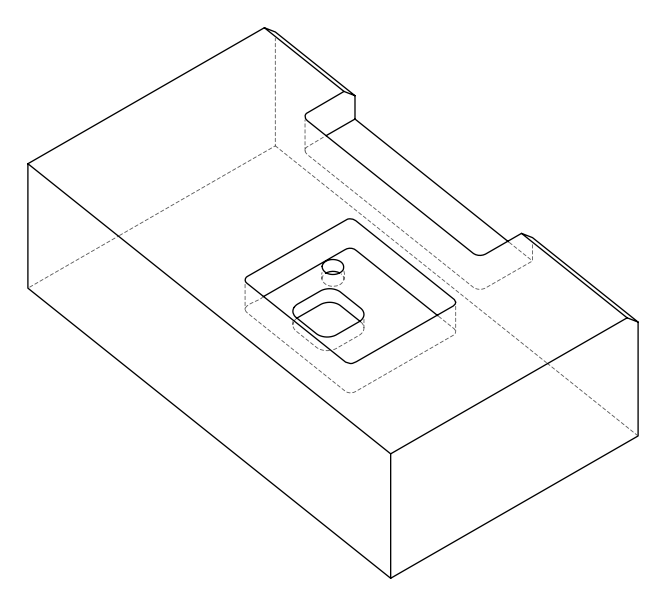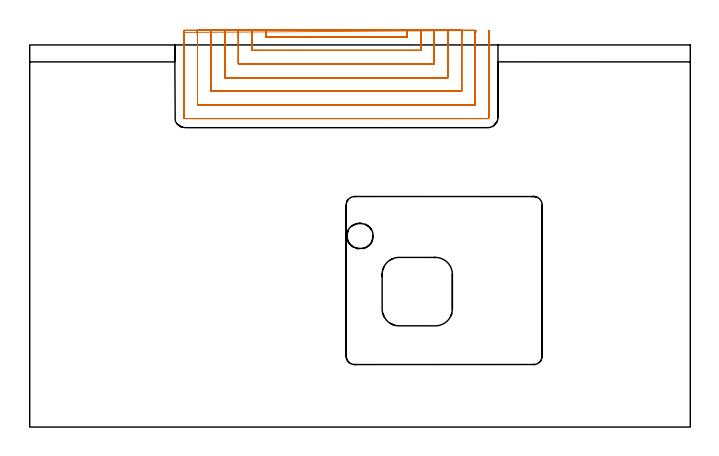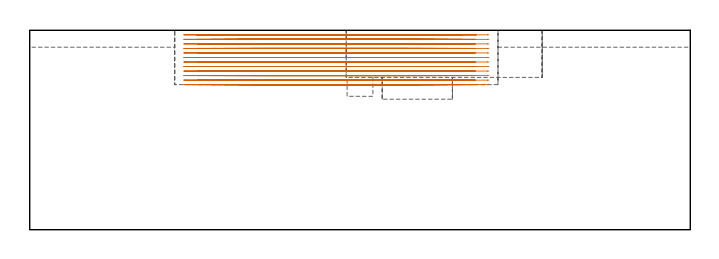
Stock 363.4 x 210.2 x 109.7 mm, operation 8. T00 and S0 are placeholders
(PLAN: 8 operations, 6 tool changes, 119 min)
(1 SPOT_DRILL | STEP1POCKET | NXT0321_9005460120000 | 0.04 min | 2835 mm3)
(2 DRILL_BLIND_HOLE_INTO_CENTER | STEP1POCKET | NXT0301_128 | 0.06 min | 1138 mm3)
(3 MILL_ROUGH_BLIND_HOLE_CONTOUR | STEP1POCKET | NXT0201_013 | Spiral | 0.27 min | 1773 mm3)
(4 AREA_MILL | FG_CHAMFER_SURFACE | UGT0205_001 | 2.74 min | 3694 mm3)
(5 AREA_MILL_1 | FG_CHAMFER_SURFACE_1 | UGT0205_001 | 3.57 min | 4812 mm3)
(6 MILL_RECTANGULAR_POCKET | POCKET_RECTANGULAR_STRAIGHT | NXT0201_009 | Follow Part, ap 2, ae 75% | 45.42 min | 253445 mm3)
(7 MILL_RECTANGULAR_POCKET_1 | POCKET_RECTANGULAR_STRAIGHT_1 | UGT0201_100 | Follow Part, ap 4.5, ae 75% | 1.04 min | 16539 mm3)
(8 MILL_SLOT | SLOT_PARTIAL_RECTANGULAR | NXT0201_013 | Follow Part, ap 2.5, ae 75% | 65.87 min | 241046 mm3)
(TOOL NXT0321_9005460120000 | NC Spot Drill, 142deg, 12mm, Carbide, Uncoated | D12 PA142 FL30 Z2)
(TOOL NXT0301_128 | Carbide Drill 12mm [861.1-1200-036A1-GP GC34] | D12 PA150 FL37.4 Z2)
(TOOL NXT0201_013 | ENDMILL 10mm | D10 FL30 Z4)
(TOOL UGT0205_001 | Chamfer Mill 20 x 3 x 45 deg. | D20 FL50 Z2)
(TOOL NXT0201_009 | ENDMILL 8mm [2P460-0800-NA 1630] | D8 FL26 Z6)
(TOOL UGT0201_100 | End Mill 18 mm | D18 FL22 Z2)
(OP 8 MILL_SLOT)
G17 G21 G94 G90
T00 M6
G54
G17 G0 G90 X129.709 Y218.199 S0 M3
G43 Z119.7 H0
Z107.208
G94 G1 X129.785 Y215.2 F250.
G2 X129.795 Y214.7 R45. F500.
G1 X207.605
G2 X207.615 Y215.2 R45.
G1 X207.691 Y218.199 F250.
X122.191
X122.283 Y215.2
G2 X122.3 Y214.056 R37.5 F500.
G1 Y207.2
X215.1
Y214.05
G2 X215.118 Y215.2 R37.5
G1 X215.21 Y218.199 F250.
X114.664 Y218.198
X114.778 Y215.2
G2 X114.8 Y214.056 R30. F500.
G1 Y199.7
X222.6
Y214.05
G2 X222.622 Y215.2 R30.
G1 X222.737 Y218.198 F250.
X107.118 Y218.196
X107.271 Y215.2
G2 X107.3 Y214.056 R22.5 F500.
G1 Y192.2
X230.1
Y214.05
G2 X230.129 Y215.2 R22.5
G1 X230.283 Y218.196 F250.
X99.527 Y218.191
X99.756 Y215.2
G2 X99.8 Y214.056 R15. F500.
G1 Y184.7
X237.6
Y214.05
G2 X237.644 Y215.2 R15.
G1 X237.874 Y218.191 F250.
X91.755 Y218.165
X92.212 Y215.2
G2 X92.3 Y214.056 R7.5 F500.
G1 Y177.2
X245.1
Y214.05
G2 X245.189 Y215.2 R7.5
G1 X245.649 Y218.165 F250.
X84.8 Y217.056
Y214.056
Y170.4 F500.
G3 X85.5 Y169.7 R0.7
G1 X251.9
G3 X252.6 Y170.4 R0.7
G1 Y214.05
Y217.05 F250.
G0 X129.797 Y218.2 Z104.717
G1 X129.8 Y215.2
Y215.158 F500.
Y214.7
X207.6
Y215.157
Y215.2
X207.603 Y218.2 F250.
X122.297
X122.3 Y215.2
Y215.158 F500.
Y207.2
X215.1
Y215.157
Y215.2
X215.103 Y218.2 F250.
X114.796
X114.8 Y215.2
Y215.158 F500.
Y199.7
X222.6
Y215.157
Y215.2
X222.604 Y218.2 F250.
X107.294
X107.3 Y215.2
Y215.158 F500.
Y192.2
X230.1
Y215.157
Y215.2
X230.106 Y218.2 F250.
X99.791
X99.8 Y215.2
Y215.158 F500.
Y184.7
X237.6
Y215.157
Y215.2
X237.609 Y218.2 F250.
X92.283
X92.3 Y215.2
Y215.158 F500.
Y177.2
X245.1
Y215.157
Y215.2
X245.117 Y218.2 F250.
X84.8 Y218.158
Y215.158
Y170.4 F500.
G3 X85.5 Y169.7 R0.7
G1 X251.9
G3 X252.6 Y170.4 R0.7
G1 Y215.157
Y218.157 F250.
G0 X129.8 Y218.2 Z102.225
G1 Y215.2
Y214.7 F500.
X207.6
Y215.2
Y218.2 F250.
X122.3
Y215.2
Y207.2 F500.
X215.1
Y215.2
Y218.2 F250.
X114.8
Y215.2
Y199.7 F500.
X222.6
Y215.2
Y218.2 F250.
X107.3
Y215.2
Y192.2 F500.
X230.1
Y215.2
Y218.2 F250.
X99.8
Y215.2
Y184.7 F500.
X237.6
Y215.2
Y218.2 F250.
X92.3
Y215.2
Y177.2 F500.
X245.1
Y215.2
Y218.2 F250.
X84.8
Y215.2
Y170.4 F500.
G3 X85.5 Y169.7 R0.7
G1 X251.9
G3 X252.6 Y170.4 R0.7
G1 Y215.2
Y218.2 F250.
G0 X129.8 Z99.733
G1 Y215.2
Y214.7 F500.
X207.6
Y215.2
Y218.2 F250.
X122.3
Y215.2
Y207.2 F500.
X215.1
Y215.2
Y218.2 F250.
X114.8
Y215.2
Y199.7 F500.
X222.6
Y215.2
Y218.2 F250.
X107.3
Y215.2
Y192.2 F500.
X230.1
Y215.2
Y218.2 F250.
X99.8
Y215.2
Y184.7 F500.
X237.6
Y215.2
Y218.2 F250.
X92.3
Y215.2
Y177.2 F500.
X245.1
Y215.2
Y218.2 F250.
X84.8
Y215.2
Y170.4 F500.
G3 X85.5 Y169.7 R0.7
G1 X251.9
G3 X252.6 Y170.4 R0.7
G1 Y215.2
Y218.2 F250.
G0 X129.8 Z97.242
G1 Y215.2
Y214.7 F500.
X207.6
Y215.2
Y218.2 F250.
X122.3
Y215.2
Y207.2 F500.
X215.1
Y215.2
Y218.2 F250.
X114.8
Y215.2
Y199.7 F500.
X222.6
Y215.2
Y218.2 F250.
X107.3
Y215.2
Y192.2 F500.
X230.1
Y215.2
Y218.2 F250.
X99.8
Y215.2
Y184.7 F500.
X237.6
Y215.2
Y218.2 F250.
X92.3
Y215.2
Y177.2 F500.
X245.1
Y215.2
Y218.2 F250.
X84.8
Y215.2
Y170.4 F500.
G3 X85.5 Y169.7 R0.7
G1 X251.9
G3 X252.6 Y170.4 R0.7
G1 Y215.2
Y218.2 F250.
G0 X129.8 Z94.75
G1 Y215.2
Y214.7 F500.
X207.6
Y215.2
Y218.2 F250.
X122.3
Y215.2
Y207.2 F500.
X215.1
Y215.2
Y218.2 F250.
X114.8
Y215.2
Y199.7 F500.
X222.6
Y215.2
Y218.2 F250.
X107.3
Y215.2
Y192.2 F500.
X230.1
Y215.2
Y218.2 F250.
X99.8
Y215.2
Y184.7 F500.
X237.6
Y215.2
Y218.2 F250.
X92.3
Y215.2
Y177.2 F500.
X245.1
Y215.2
Y218.2 F250.
X84.8
Y215.2
Y170.4 F500.
G3 X85.5 Y169.7 R0.7
G1 X251.9
G3 X252.6 Y170.4 R0.7
G1 Y215.2
Y218.2 F250.
G0 X129.8 Z92.258
G1 Y215.2
Y214.7 F500.
X207.6
Y215.2
Y218.2 F250.
X122.3
Y215.2
Y207.2 F500.
X215.1
Y215.2
Y218.2 F250.
X114.8
Y215.2
Y199.7 F500.
X222.6
Y215.2
Y218.2 F250.
X107.3
Y215.2
Y192.2 F500.
X230.1
Y215.2
Y218.2 F250.
X99.8
Y215.2
Y184.7 F500.
X237.6
Y215.2
Y218.2 F250.
X92.3
Y215.2
Y177.2 F500.
X245.1
Y215.2
Y218.2 F250.
X84.8
Y215.2
Y170.4 F500.
G3 X85.5 Y169.7 R0.7
G1 X251.9
G3 X252.6 Y170.4 R0.7
G1 Y215.2
Y218.2 F250.
G0 X129.8 Z89.767
G1 Y215.2
Y214.7 F500.
X207.6
Y215.2
Y218.2 F250.
X122.3
Y215.2
Y207.2 F500.
X215.1
Y215.2
Y218.2 F250.
X114.8
Y215.2
Y199.7 F500.
X222.6
Y215.2
Y218.2 F250.
X107.3
Y215.2
Y192.2 F500.
X230.1
Y215.2
Y218.2 F250.
X99.8
Y215.2
Y184.7 F500.
X237.6
Y215.2
Y218.2 F250.
X92.3
Y215.2
Y177.2 F500.
X245.1
Y215.2
Y218.2 F250.
X84.8
Y215.2
Y170.4 F500.
G3 X85.5 Y169.7 R0.7
G1 X251.9
G3 X252.6 Y170.4 R0.7
G1 Y215.2
Y218.2 F250.
G0 X129.8 Z87.275
G1 Y215.2
Y214.7 F500.
X207.6
Y215.2
Y218.2 F250.
X122.3
Y215.2
Y207.2 F500.
X215.1
Y215.2
Y218.2 F250.
X114.8
Y215.2
Y199.7 F500.
X222.6
Y215.2
Y218.2 F250.
X107.3
Y215.2
Y192.2 F500.
X230.1
Y215.2
Y218.2 F250.
X99.8
Y215.2
Y184.7 F500.
X237.6
Y215.2
Y218.2 F250.
X92.3
Y215.2
Y177.2 F500.
X245.1
Y215.2
Y218.2 F250.
X84.8
Y215.2
Y170.4 F500.
G3 X85.5 Y169.7 R0.7
G1 X251.9
G3 X252.6 Y170.4 R0.7
G1 Y215.2
Y218.2 F250.
G0 X129.8 Z84.783
G1 Y215.2
Y214.7 F500.
X207.6
Y215.2
Y218.2 F250.
X122.3
Y215.2
Y207.2 F500.
X215.1
Y215.2
Y218.2 F250.
X114.8
Y215.2
Y199.7 F500.
X222.6
Y215.2
Y218.2 F250.
X107.3
Y215.2
Y192.2 F500.
X230.1
Y215.2
Y218.2 F250.
X99.8
Y215.2
Y184.7 F500.
X237.6
Y215.2
Y218.2 F250.
X92.3
Y215.2
Y177.2 F500.
X245.1
Y215.2
Y218.2 F250.
X84.8
Y215.2
Y170.4 F500.
G3 X85.5 Y169.7 R0.7
G1 X251.9
G3 X252.6 Y170.4 R0.7
G1 Y215.2
Y218.2 F250.
G0 X129.8 Z82.292
G1 Y215.2
Y214.7 F500.
X207.6
Y215.2
Y218.2 F250.
X122.3
Y215.2
Y207.2 F500.
X215.1
Y215.2
Y218.2 F250.
X114.8
Y215.2
Y199.7 F500.
X222.6
Y215.2
Y218.2 F250.
X107.3
Y215.2
Y192.2 F500.
X230.1
Y215.2
Y218.2 F250.
X99.8
Y215.2
Y184.7 F500.
X237.6
Y215.2
Y218.2 F250.
X92.3
Y215.2
Y177.2 F500.
X245.1
Y215.2
Y218.2 F250.
X84.8
Y215.2
Y170.4 F500.
G3 X85.5 Y169.7 R0.7
G1 X251.9
G3 X252.6 Y170.4 R0.7
G1 Y215.2
Y218.2 F250.
G0 X129.8 Z79.8
G1 Y215.2
Y214.7 F500.
X207.6
Y215.2
Y218.2 F250.
X122.3
Y215.2
Y207.2 F500.
X215.1
Y215.2
Y218.2 F250.
X114.8
Y215.2
Y199.7 F500.
X222.6
Y215.2
Y218.2 F250.
X107.3
Y215.2
Y192.2 F500.
X230.1
Y215.2
Y218.2 F250.
X99.8
Y215.2
Y184.7 F500.
X237.6
Y215.2
Y218.2 F250.
X92.3
Y215.2
Y177.2 F500.
X245.1
Y215.2
Y218.2 F250.
X84.8
Y215.2
Y170.4 F500.
G3 X85.5 Y169.7 R0.7
G1 X251.9
G3 X252.6 Y170.4 R0.7
G1 Y215.2
Y218.2 F250.
G0 Z119.7
M5
M2
